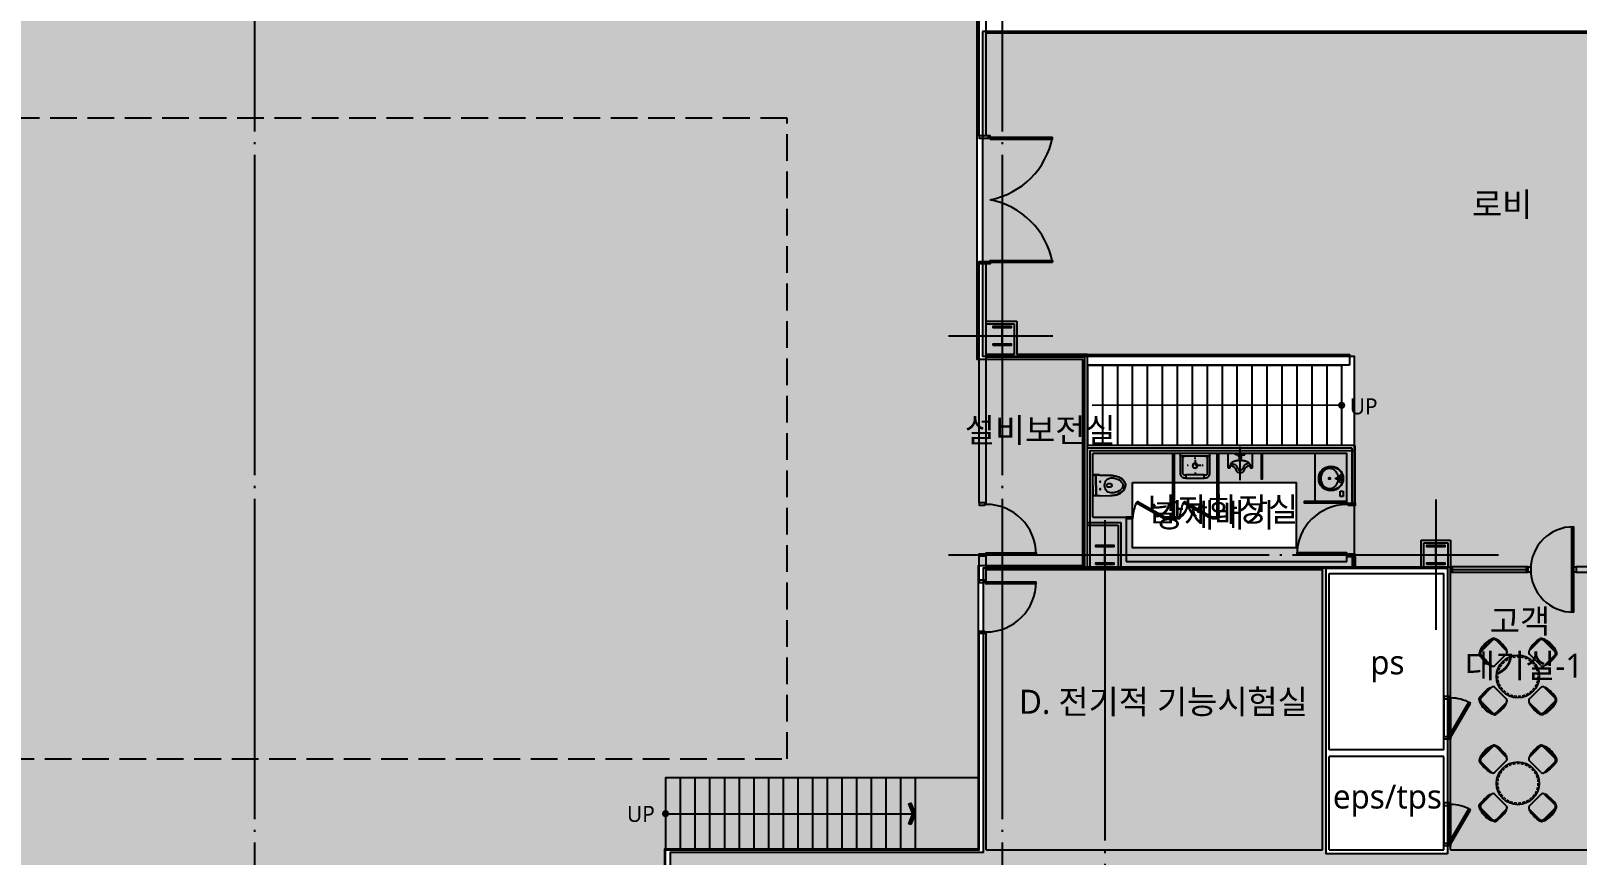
# Model space of a CAD drawing. Header units: millimetres. Extents: x -158894 to 483100, y 4200 to 114600.
# Drawn here: x 73315 to 102269, y 56226 to 71663 of the extents above; entities that cross this region are included whole.
import ezdxf
from ezdxf.enums import TextEntityAlignment as Align

# ---------------------------------------------------------------- set-up
doc = ezdxf.new("R2010")
doc.units = ezdxf.units.MM
doc.header["$LTSCALE"] = 200
for name, pattern in [('CEN-GAUN', [32.2, 30, -1, 0.2, -1]), ('DASH', [0.35, 0.25, -0.1]), ('HIDDEN', [0.375, 0.25, -0.125]), ('xr-plan$0$XR-plan$0$XR-plan$0$DIVIDE', [1.25, 0.5, -0.25, 0, -0.25, 0, -0.25])]:
    doc.linetypes.add(name, pattern=pattern)
doc.layers.get('DEFPOINTS').update_dxf_attribs({"color": 137})
doc.layers.add('1.설비검토', color=3, linetype='Continuous', plot=False)
for name, color, linetype in [('BA', 9, 'Continuous'), ('CEN', 15, 'CEN-GAUN'), ('DOOR-OPEN', 9, 'Continuous'), ('FUR', 8, 'HIDDEN'), ('I-FUR-B', 6, 'Continuous'), ('RM', 8, 'Continuous')]:
    doc.layers.add(name, color=color, linetype=linetype)
doc.styles.get("Standard").update_dxf_attribs({"font": 'malgun.ttf'})
doc.styles.add('스타일1', font='malgun.ttf')
doc.dimstyles.get("Standard").update_dxf_attribs({"dimtxt": 0.18, "dimasz": 0.18, "dimexe": 0.18, "dimexo": 0.0625, "dimgap": 0.09, "dimtad": 1, "dimzin": 0, "dimdsep": 46, "dimtxsty": 'Standard', "dimcen": 0.09, "dimadec": 0, "dimazin": 0, "dimtfac": 1, "dimtdec": 4, "dimtofl": 0, "dimtmove": 0, "dimatfit": 3, "dimfxl": 1, "dimtolj": 1, "dimtzin": 0, "dimarcsym": 0})

# ---------------------------------------------------------------- blocks, each defined once
blk = doc.blocks.new('TABLE SET1')
at = {"color": 0, "lineweight": 0}
blk.add_circle((0, 0), 370, dxfattribs=at)
at = {"layer": 'I-FUR-B', "color": 0, "linetype": 'ByBlock'}
for p, q in [((-478, 681), (-690, 469)), ((-616, 592), (-591, 568)), ((-602, 606), (-577, 582)), ((-408, 681), (-217, 490)), ((408, 681), (217, 490)), ((478, 681), (690, 469)), ((602, 606), (577, 582)), ((616, 592), (591, 568)), ((-690, 398), (-499, 207)), ((-429, 207), (-217, 419)), ((429, 207), (217, 419)), ((690, 398), (499, 207)), ((-690, -398), (-499, -207)), ((-429, -207), (-217, -419)), ((429, -207), (217, -419)), ((690, -398), (499, -207)), ((-478, -681), (-690, -469)), ((-616, -592), (-591, -568)), ((-408, -681), (-217, -490)), ((408, -681), (217, -490)), ((478, -681), (690, -469)), ((616, -592), (591, -568)), ((-602, -606), (-577, -582)), ((602, -606), (577, -582))]:
    blk.add_line(p, q, dxfattribs=at)
blk.add_circle((0, 0), 400, dxfattribs=at)
for centre, radius, start, end in [((-443, 645), 50, 44.9985, 134.9985), ((-442, 708), 7.5, 277.6425, 97.6425), ((443, 645), 50, 45.0015, 135.0015), ((442, 708), 7.5, 82.3575, 262.3575), ((-718, 432), 7.5, 172.3545, 352.3545), ((-655, 433), 50, 134.9985, 224.9985), ((-252, 454), 50, 314.9985, 44.9985), ((252, 454), 50, 135.0015, 225.0015), ((655, 433), 50, 315.0015, 45.0015), ((718, 432), 7.5, 187.6455, 7.6455), ((-464, 242), 50, 224.9985, 314.9985), ((464, 242), 50, 225.0015, 315.0015), ((-464, -242), 50, 45.0015, 135.0015), ((464, -242), 50, 44.9985, 134.9985), ((-718, -432), 7.5, 7.6455, 187.6455), ((-655, -433), 50, 135.0015, 225.0015), ((-252, -454), 50, 315.0015, 45.0015), ((252, -454), 50, 134.9985, 224.9985), ((655, -433), 50, 314.9985, 44.9985), ((718, -432), 7.5, 352.3545, 172.3545), ((-443, -645), 50, 225.0015, 315.0015), ((-442, -708), 7.5, 262.3575, 82.3575), ((443, -645), 50, 224.9985, 314.9985), ((442, -708), 7.5, 97.6425, 277.6425)]:
    blk.add_arc(centre, radius, start, end, dxfattribs=at)
for centre, major_axis, ratio, start_param, end_param in [((-549, 539), (-163, -163), 0.434783, 3.659342, 5.765436), ((326, 601), (110, 112), 0.182269, 0, 3.141593), ((326, 601), (110, 112), 0.182269, 5.851094, 5.976716), ((-611, 317), (-112, 110), 0.182269, 0, 3.141593), ((-611, 317), (-112, 110), 0.182269, 5.851094, 5.976716), ((611, -317), (112, -110), 0.182269, 0, 3.141593), ((-326, -601), (-110, -112), 0.182269, 0, 3.141593), ((549, -539), (163, 163), 0.434783, 3.659342, 5.765436), ((611, -317), (112, -110), 0.182269, 5.851094, 5.976716), ((-326, -601), (-110, -112), 0.182269, 5.851094, 5.976716)]:
    blk.add_ellipse(centre, major_axis=major_axis, ratio=ratio, start_param=start_param, end_param=end_param, dxfattribs=at)
at = {"layer": 'I-FUR-B', "color": 0, "linetype": 'ByBlock', "extrusion": (0, 0, -1)}
for centre, major_axis, ratio, start_param, end_param in [((-326, 601), (-110, 112), 0.182269, 5.851094, 5.976716), ((-326, 601), (-110, 112), 0.182269, 0, 3.141593), ((549, 539), (163, -163), 0.434783, 3.659342, 5.765436), ((611, 317), (112, 110), 0.182269, 0, 3.141593), ((611, 317), (112, 110), 0.182269, 5.851094, 5.976716), ((-611, -317), (-112, -110), 0.182269, 0, 3.141593), ((-549, -539), (-163, 163), 0.434783, 3.659342, 5.765436), ((-611, -317), (-112, -110), 0.182269, 5.851094, 5.976716), ((326, -601), (110, -112), 0.182269, 0, 3.141593), ((326, -601), (110, -112), 0.182269, 5.851094, 5.976716)]:
    blk.add_ellipse(centre, major_axis=major_axis, ratio=ratio, start_param=start_param, end_param=end_param, dxfattribs=at)
at = {"layer": 'I-FUR-B', "color": 0, "linetype": 'ByBlock'}
for points, knots in [([(-441, 701), (-445, 700), (-449, 699), (-459, 697), (-464, 696), (-477, 691), (-486, 688), (-503, 679), (-512, 674), (-531, 663), (-540, 657), (-559, 644), (-568, 636), (-586, 621), (-595, 613), (-613, 596), (-621, 587), (-637, 569), (-645, 560), (-659, 541), (-666, 532), (-678, 513), (-683, 504), (-693, 486), (-697, 477), (-703, 460), (-706, 452), (-709, 440), (-710, 435), (-710, 431)], [3.659342, 3.659342, 3.659342, 3.659342, 3.76167, 3.76167, 3.863999, 3.863999, 4.027435, 4.027435, 4.190872, 4.190872, 4.354309, 4.354309, 4.517745, 4.517745, 4.681182, 4.681182, 4.844618, 4.844618, 5.008055, 5.008055, 5.171492, 5.171492, 5.334928, 5.334928, 5.498365, 5.498365, 5.661802, 5.661802, 5.765436, 5.765436, 5.765436, 5.765436]), ([(-422, 691), (-423, 693), (-424, 694), (-425, 698), (-426, 700), (-427, 703), (-427, 704), (-428, 705)], [5.7265501, 5.7265501, 5.7265501, 5.7265501, 5.8081109, 5.8081109, 5.9106349, 5.9106349, 5.9748515, 5.9748515, 5.9748515, 5.9748515]), ([(-428, 705), (-426, 704), (-425, 704), (-422, 703), (-421, 702), (-417, 700), (-415, 699), (-409, 696), (-404, 692), (-393, 685), (-387, 681), (-375, 671), (-369, 666), (-356, 655), (-349, 649), (-332, 633), (-322, 623), (-302, 603), (-292, 593), (-274, 572), (-266, 562), (-252, 545), (-247, 537), (-238, 525), (-235, 520), (-231, 513), (-229, 510), (-227, 505), (-226, 503), (-225, 500), (-225, 499), (-225, 498)], [0.308334, 0.308334, 0.308334, 0.308334, 0.393328, 0.393328, 0.478323, 0.478323, 0.563318, 0.563318, 0.749316, 0.749316, 0.935315, 0.935315, 1.121313, 1.121313, 1.307312, 1.307312, 1.582737, 1.582737, 1.858163, 1.858163, 2.133588, 2.133588, 2.361079, 2.361079, 2.537351, 2.537351, 2.666518, 2.666518, 2.769042, 2.769042, 2.833259, 2.833259, 2.833259, 2.833259]), ([(428, 705), (426, 704), (425, 704), (422, 703), (421, 702), (417, 700), (415, 699), (409, 696), (404, 692), (393, 685), (387, 681), (375, 671), (369, 666), (356, 655), (349, 649), (332, 633), (322, 623), (302, 603), (292, 593), (274, 572), (266, 562), (252, 545), (247, 537), (238, 525), (235, 520), (231, 513), (229, 510), (227, 505), (226, 503), (225, 500), (225, 499), (225, 498)], [0.308334, 0.308334, 0.308334, 0.308334, 0.393328, 0.393328, 0.478323, 0.478323, 0.563318, 0.563318, 0.749316, 0.749316, 0.935315, 0.935315, 1.121313, 1.121313, 1.307312, 1.307312, 1.582737, 1.582737, 1.858163, 1.858163, 2.133588, 2.133588, 2.361079, 2.361079, 2.537351, 2.537351, 2.666518, 2.666518, 2.769042, 2.769042, 2.833259, 2.833259, 2.833259, 2.833259]), ([(422, 691), (423, 693), (424, 694), (425, 698), (426, 700), (427, 703), (427, 704), (428, 705)], [5.7265501, 5.7265501, 5.7265501, 5.7265501, 5.8081109, 5.8081109, 5.9106349, 5.9106349, 5.9748515, 5.9748515, 5.9748515, 5.9748515]), ([(441, 701), (445, 700), (449, 699), (459, 697), (464, 696), (477, 691), (486, 688), (503, 679), (512, 674), (531, 663), (540, 657), (559, 644), (568, 636), (586, 621), (595, 613), (613, 596), (621, 587), (637, 569), (645, 560), (659, 541), (666, 532), (678, 513), (683, 504), (693, 486), (697, 477), (703, 460), (706, 452), (709, 440), (710, 435), (710, 431)], [3.659342, 3.659342, 3.659342, 3.659342, 3.76167, 3.76167, 3.863999, 3.863999, 4.027435, 4.027435, 4.190872, 4.190872, 4.354309, 4.354309, 4.517745, 4.517745, 4.681182, 4.681182, 4.844618, 4.844618, 5.008055, 5.008055, 5.171492, 5.171492, 5.334928, 5.334928, 5.498365, 5.498365, 5.661802, 5.661802, 5.765436, 5.765436, 5.765436, 5.765436]), ([(-714, 418), (-714, 417), (-713, 416), (-712, 413), (-712, 411), (-710, 408), (-709, 406), (-705, 399), (-702, 394), (-695, 384), (-691, 378), (-681, 366), (-676, 359), (-665, 346), (-659, 339), (-643, 322), (-633, 312), (-613, 292), (-602, 282), (-582, 264), (-572, 256), (-554, 242), (-547, 237), (-535, 229), (-530, 226), (-522, 221), (-519, 220), (-514, 218), (-512, 217), (-510, 216), (-509, 216), (-508, 215)], [0.308334, 0.308334, 0.308334, 0.308334, 0.393328, 0.393328, 0.478323, 0.478323, 0.563318, 0.563318, 0.749316, 0.749316, 0.935315, 0.935315, 1.121313, 1.121313, 1.307312, 1.307312, 1.582737, 1.582737, 1.858163, 1.858163, 2.133588, 2.133588, 2.361079, 2.361079, 2.537351, 2.537351, 2.666518, 2.666518, 2.769042, 2.769042, 2.833259, 2.833259, 2.833259, 2.833259]), ([(-700, 412), (-702, 413), (-704, 414), (-708, 416), (-710, 416), (-712, 417), (-713, 418), (-714, 418)], [5.7265501, 5.7265501, 5.7265501, 5.7265501, 5.8081109, 5.8081109, 5.9106349, 5.9106349, 5.9748515, 5.9748515, 5.9748515, 5.9748515]), ([(714, 418), (714, 417), (713, 416), (712, 413), (712, 411), (710, 408), (709, 406), (705, 399), (702, 394), (695, 384), (691, 378), (681, 366), (676, 359), (665, 346), (659, 339), (643, 322), (633, 312), (613, 292), (602, 282), (582, 264), (572, 256), (554, 242), (547, 237), (535, 229), (530, 226), (522, 221), (519, 220), (514, 218), (512, 217), (510, 216), (509, 216), (508, 215)], [0.308334, 0.308334, 0.308334, 0.308334, 0.393328, 0.393328, 0.478323, 0.478323, 0.563318, 0.563318, 0.749316, 0.749316, 0.935315, 0.935315, 1.121313, 1.121313, 1.307312, 1.307312, 1.582737, 1.582737, 1.858163, 1.858163, 2.133588, 2.133588, 2.361079, 2.361079, 2.537351, 2.537351, 2.666518, 2.666518, 2.769042, 2.769042, 2.833259, 2.833259, 2.833259, 2.833259]), ([(700, 412), (702, 413), (704, 414), (708, 416), (710, 416), (712, 417), (713, 418), (714, 418)], [5.7265501, 5.7265501, 5.7265501, 5.7265501, 5.8081109, 5.8081109, 5.9106349, 5.9106349, 5.9748515, 5.9748515, 5.9748515, 5.9748515]), ([(-714, -418), (-714, -417), (-713, -416), (-712, -413), (-712, -411), (-710, -408), (-709, -406), (-705, -399), (-702, -394), (-695, -384), (-691, -378), (-681, -366), (-676, -359), (-665, -346), (-659, -339), (-643, -322), (-633, -312), (-613, -292), (-602, -282), (-582, -264), (-572, -256), (-554, -242), (-547, -237), (-535, -229), (-530, -226), (-522, -221), (-519, -220), (-514, -218), (-512, -217), (-510, -216), (-509, -216), (-508, -215)], [0.308334, 0.308334, 0.308334, 0.308334, 0.393328, 0.393328, 0.478323, 0.478323, 0.563318, 0.563318, 0.749316, 0.749316, 0.935315, 0.935315, 1.121313, 1.121313, 1.307312, 1.307312, 1.582737, 1.582737, 1.858163, 1.858163, 2.133588, 2.133588, 2.361079, 2.361079, 2.537351, 2.537351, 2.666518, 2.666518, 2.769042, 2.769042, 2.833259, 2.833259, 2.833259, 2.833259]), ([(714, -418), (714, -417), (713, -416), (712, -413), (712, -411), (710, -408), (709, -406), (705, -399), (702, -394), (695, -384), (691, -378), (681, -366), (676, -359), (665, -346), (659, -339), (643, -322), (633, -312), (613, -292), (602, -282), (582, -264), (572, -256), (554, -242), (547, -237), (535, -229), (530, -226), (522, -221), (519, -220), (514, -218), (512, -217), (510, -216), (509, -216), (508, -215)], [0.308334, 0.308334, 0.308334, 0.308334, 0.393328, 0.393328, 0.478323, 0.478323, 0.563318, 0.563318, 0.749316, 0.749316, 0.935315, 0.935315, 1.121313, 1.121313, 1.307312, 1.307312, 1.582737, 1.582737, 1.858163, 1.858163, 2.133588, 2.133588, 2.361079, 2.361079, 2.537351, 2.537351, 2.666518, 2.666518, 2.769042, 2.769042, 2.833259, 2.833259, 2.833259, 2.833259]), ([(-700, -412), (-702, -413), (-704, -414), (-708, -416), (-710, -416), (-712, -417), (-713, -418), (-714, -418)], [5.7265501, 5.7265501, 5.7265501, 5.7265501, 5.8081109, 5.8081109, 5.9106349, 5.9106349, 5.9748515, 5.9748515, 5.9748515, 5.9748515]), ([(-441, -701), (-445, -700), (-449, -699), (-459, -697), (-464, -696), (-477, -691), (-486, -688), (-503, -679), (-512, -674), (-531, -663), (-540, -657), (-559, -644), (-568, -636), (-586, -621), (-595, -613), (-613, -596), (-621, -587), (-637, -569), (-645, -560), (-659, -541), (-666, -532), (-678, -513), (-683, -504), (-693, -486), (-697, -477), (-703, -460), (-706, -452), (-709, -440), (-710, -435), (-710, -431)], [3.659342, 3.659342, 3.659342, 3.659342, 3.76167, 3.76167, 3.863999, 3.863999, 4.027435, 4.027435, 4.190872, 4.190872, 4.354309, 4.354309, 4.517745, 4.517745, 4.681182, 4.681182, 4.844618, 4.844618, 5.008055, 5.008055, 5.171492, 5.171492, 5.334928, 5.334928, 5.498365, 5.498365, 5.661802, 5.661802, 5.765436, 5.765436, 5.765436, 5.765436]), ([(-428, -705), (-426, -704), (-425, -704), (-422, -703), (-421, -702), (-417, -700), (-415, -699), (-409, -696), (-404, -692), (-393, -685), (-387, -681), (-375, -671), (-369, -666), (-356, -655), (-349, -649), (-332, -633), (-322, -623), (-302, -603), (-292, -593), (-274, -572), (-266, -562), (-252, -545), (-247, -537), (-238, -525), (-235, -520), (-231, -513), (-229, -510), (-227, -505), (-226, -503), (-225, -500), (-225, -499), (-225, -498)], [0.308334, 0.308334, 0.308334, 0.308334, 0.393328, 0.393328, 0.478323, 0.478323, 0.563318, 0.563318, 0.749316, 0.749316, 0.935315, 0.935315, 1.121313, 1.121313, 1.307312, 1.307312, 1.582737, 1.582737, 1.858163, 1.858163, 2.133588, 2.133588, 2.361079, 2.361079, 2.537351, 2.537351, 2.666518, 2.666518, 2.769042, 2.769042, 2.833259, 2.833259, 2.833259, 2.833259]), ([(428, -705), (426, -704), (425, -704), (422, -703), (421, -702), (417, -700), (415, -699), (409, -696), (404, -692), (393, -685), (387, -681), (375, -671), (369, -666), (356, -655), (349, -649), (332, -633), (322, -623), (302, -603), (292, -593), (274, -572), (266, -562), (252, -545), (247, -537), (238, -525), (235, -520), (231, -513), (229, -510), (227, -505), (226, -503), (225, -500), (225, -499), (225, -498)], [0.308334, 0.308334, 0.308334, 0.308334, 0.393328, 0.393328, 0.478323, 0.478323, 0.563318, 0.563318, 0.749316, 0.749316, 0.935315, 0.935315, 1.121313, 1.121313, 1.307312, 1.307312, 1.582737, 1.582737, 1.858163, 1.858163, 2.133588, 2.133588, 2.361079, 2.361079, 2.537351, 2.537351, 2.666518, 2.666518, 2.769042, 2.769042, 2.833259, 2.833259, 2.833259, 2.833259]), ([(441, -701), (445, -700), (449, -699), (459, -697), (464, -696), (477, -691), (486, -688), (503, -679), (512, -674), (531, -663), (540, -657), (559, -644), (568, -636), (586, -621), (595, -613), (613, -596), (621, -587), (637, -569), (645, -560), (659, -541), (666, -532), (678, -513), (683, -504), (693, -486), (697, -477), (703, -460), (706, -452), (709, -440), (710, -435), (710, -431)], [3.659342, 3.659342, 3.659342, 3.659342, 3.76167, 3.76167, 3.863999, 3.863999, 4.027435, 4.027435, 4.190872, 4.190872, 4.354309, 4.354309, 4.517745, 4.517745, 4.681182, 4.681182, 4.844618, 4.844618, 5.008055, 5.008055, 5.171492, 5.171492, 5.334928, 5.334928, 5.498365, 5.498365, 5.661802, 5.661802, 5.765436, 5.765436, 5.765436, 5.765436]), ([(700, -412), (702, -413), (704, -414), (708, -416), (710, -416), (712, -417), (713, -418), (714, -418)], [5.7265501, 5.7265501, 5.7265501, 5.7265501, 5.8081109, 5.8081109, 5.9106349, 5.9106349, 5.9748515, 5.9748515, 5.9748515, 5.9748515]), ([(-422, -691), (-423, -693), (-424, -694), (-425, -698), (-426, -700), (-427, -703), (-427, -704), (-428, -705)], [5.7265501, 5.7265501, 5.7265501, 5.7265501, 5.8081109, 5.8081109, 5.9106349, 5.9106349, 5.9748515, 5.9748515, 5.9748515, 5.9748515]), ([(422, -691), (423, -693), (424, -694), (425, -698), (426, -700), (427, -703), (427, -704), (428, -705)], [5.7265501, 5.7265501, 5.7265501, 5.7265501, 5.8081109, 5.8081109, 5.9106349, 5.9106349, 5.9748515, 5.9748515, 5.9748515, 5.9748515])]:
    blk.add_open_spline(points, degree=3, knots=knots, dxfattribs=at)
for points in [[(-225, 498), (-225, 498), (-225, 498), (-225, 498)], [(225, 498), (225, 498), (225, 498), (225, 498)], [(-508, 215), (-508, 215), (-508, 215), (-508, 216)], [(508, 215), (508, 215), (508, 215), (508, 216)], [(-508, -215), (-508, -215), (-508, -215), (-508, -216)], [(508, -215), (508, -215), (508, -215), (508, -216)], [(-225, -498), (-225, -498), (-225, -498), (-225, -498)], [(225, -498), (225, -498), (225, -498), (225, -498)]]:
    blk.add_open_spline(points, degree=3, dxfattribs=at)
blk = doc.blocks.new('san')
at = {"layer": 'BA'}
blk.add_line((0, -500), (0, 120), dxfattribs=at)
at = {"layer": 'BA', "linetype": 'Continuous'}
for p, q in [((-90, -25), (-90, 0)), ((-40, -25), (-90, -25)), ((-25, -40), (-40, -25)), ((-25, -65), (-25, -40)), ((25, -105), (-25, -105)), ((-25, -105), (-25, -110)), ((-25, -110), (25, -110)), ((-15, 0), (-15, -50)), ((-10, -95), (-10, -105)), ((10, -95), (10, -105)), ((15, 0), (15, -50)), ((25, -40), (40, -25)), ((25, -65), (25, -40)), ((25, -110), (25, -105)), ((40, -25), (90, -25)), ((90, -25), (90, 0))]:
    blk.add_line(p, q, dxfattribs=at)
for points in [[(230, 0), (230, -265, -0.198912), (225, -270), (195, -270, -0.198912), (190, -265, -0.157252), (185, -230, 0.337547), (80, -310, -0.389909), (0, -360, -0.389909), (-80, -310, 0.337547), (-185, -230, -0.157252), (-190, -265, -0.198912), (-195, -270), (-225, -270, -0.198912), (-230, -265), (-230, 0)], [(185, -230, 0.019564), (170, -190, 0.037775), (155, -170, 0.078156), (100, -140, 0.008472), (75, -135, 0.029725), (0, -130, 0.029725), (-75, -135, 0.008472), (-100, -140, 0.078156), (-155, -170, 0.037775), (-170, -190, 0.019564), (-185, -230, -0.157252)], [(-170, -190, -0.028843), (-149, -192, -0.042834), (-135, -195, -0.02628), (-102, -208, -0.069019), (-90, -215, -0.04558), (-76, -229, -0.043799), (-65, -245, -0.025173), (-56, -263, 0.020072), (-45, -285, 0.022189), (-35, -302, 0.027483), (-25, -315, 0.170498), (-18, -319, 0.080612), (0, -320)], [(170, -190, 0.028843), (149, -192, 0.042834), (135, -195, 0.02628), (102, -208, 0.069019), (90, -215, 0.04558), (76, -229, 0.043799), (65, -245, 0.025173), (56, -263, -0.020072), (45, -285, -0.022189), (35, -302, -0.027483), (25, -315, -0.170498), (18, -319, -0.080612), (0, -320)]]:
    blk.add_lwpolyline(points, format="xyb", dxfattribs=at)
blk.add_circle((0, -70), 25, dxfattribs=at)
blk = doc.blocks.new('*D85')
at = {"layer": 'BA', "color": 0, "lineweight": -2, "ltscale": 10, "transparency": 16777216}
for p, q in [((57644, 11856), (57644, 11791)), ((57644, 11792), (57784, 11792)), ((57784, 11856), (57784, 11791))]:
    blk.add_line(p, q, dxfattribs=at)
at = {"layer": 'BA', "color": 0, "transparency": 16777216}
for points in [[(57644, 11792), (57644, 11792), (57644, 11792)], [(57784, 11792), (57784, 11792), (57784, 11792)]]:
    blk.add_solid(points, dxfattribs=at)
at = {"layer": 'DEFPOINTS', "color": 0, "transparency": 16777216}
for p in [(57644, 11856), (57784, 11856), (57784, 11792)]:
    blk.add_point(p, dxfattribs=at)
at = {"layer": 'BA', "color": 2, "transparency": 16777216, "insert": (57714, 11792), "char_height": 0.18, "attachment_point": 5}
blk.add_mtext('\\A1;140', dxfattribs=at)
blk = doc.blocks.new('xr-plan$0$XR-plan$0$XR-plan$0$XR-1f$0$XR-1F$0$xr-1f$0$LAV-4P')
at = {"layer": 'BA', "linetype": 'xr-plan$0$XR-plan$0$XR-plan$0$DIVIDE'}
for p, q in [((-150, -230), (-130, -230)), ((-110, -230), (110, -230)), ((0, -100), (0, -80)), ((0, -120), (0, -340)), ((130, -230), (150, -230)), ((0, -360), (0, -380))]:
    blk.add_line(p, q, dxfattribs=at)
at = {"layer": 'BA'}
blk.add_lwpolyline([(-280, 0), (280, 0), (280, -370, -0.414214), (190, -460), (170, -460), (170, -465), (-170, -465), (-170, -460), (-190, -460, -0.414214), (-280, -370)], format="xyb", close=True, dxfattribs=at)
for points in [[(-280, -40, 0.414214), (-270, -50), (270, -50, 0.414214), (280, -40)], [(-190, -50, 0.414214), (-230, -90), (-230, -370, 0.414214), (-190, -410), (-170, -410)], [(170, -410), (190, -410, 0.414214), (230, -370), (230, -90, 0.414214), (190, -50)]]:
    blk.add_lwpolyline(points, format="xyb", dxfattribs=at)
blk.add_lwpolyline([(-170, -460), (-170, -405), (170, -405), (170, -460)], dxfattribs=at)
blk.add_circle((0, -230), 45, dxfattribs=at)
blk = doc.blocks.new('양변기')
at = {"layer": 'BA', "ltscale": 10}
for p, q in [((57713.946, 11985.982), (57517.979, 11985.982)), ((57517.979, 11862.72), (57517.979, 11985.982)), ((57521.479, 11862.72), (57521.479, 11985.982)), ((57713.946, 11931.183), (57536.479, 11931.183)), ((57713.946, 11924.609), (57536.479, 11924.609)), ((57713.946, 11985.982), (57909.913, 11985.982)), ((57713.946, 11931.183), (57891.413, 11931.183)), ((57713.946, 11924.609), (57891.413, 11924.609)), ((57906.413, 11862.72), (57906.413, 11985.982)), ((57909.913, 11862.72), (57909.913, 11985.982))]:
    blk.add_line(p, q, dxfattribs=at)
at = {"layer": 'BA'}
for points in [[(57517.979, 11863.292, 0.01253755), (57517.981, 11862.64), (57523.626, 11651.38, 0.055395383), (57538.844, 11541.312, 0.15427586), (57620.686, 11409.078, 0.179503679), (57713.946, 11374.482, 0.179503679)], [(57521.479, 11863.21, 0.01253755), (57521.479, 11862.734), (57527.125, 11651.473, 0.055395383), (57542.237, 11542.172, 0.15427586), (57622.968, 11411.732, 0.179503679), (57713.946, 11377.982, 0.179503679)], [(57909.913, 11863.292, -0.01253755), (57909.912, 11862.64), (57904.267, 11651.38, -0.055395383), (57889.048, 11541.312, -0.15427586), (57807.207, 11409.078, -0.179503679), (57713.946, 11374.482, -0.179503679)], [(57906.414, 11863.21, -0.01253755), (57906.414, 11862.734), (57900.768, 11651.473, -0.055395383), (57885.656, 11542.172, -0.15427586), (57804.925, 11411.732, -0.179503679), (57713.946, 11377.982, -0.179503679)]]:
    blk.add_lwpolyline(points, format="xyb", dxfattribs=at)
at = {"layer": 'BA', "ltscale": 3}
for centre in [(57643.946, 11847.982), (57783.946, 11847.982)]:
    blk.add_circle(centre, 8.056, dxfattribs=at)
at = {"layer": 'BA', "ltscale": 10}
for centre, start, end in [((57536.479, 11946.183), 180, 270), ((57536.479, 11939.609), 180, 270), ((57891.413, 11946.183), 270, 0), ((57891.413, 11939.609), 270, 0)]:
    blk.add_arc(centre, 15, start, end, dxfattribs=at)
at = {"layer": 'BA'}
for centre, radius, start, end in [((57698.639, 11632.998), 126.504, 136.4239332, 185.8101908), ((58026.446, 11666.354), 456.004, 185.8101908, 194.213446), ((57713.946, 11618.433), 147.633, 90, 136.4239332), ((58051.873, 11687.363), 372.927, 177.6738601, 185.0711077), ((57694.241, 11701.891), 15, 113.2583272, 177.6738601), ((57705.308, 11656.609), 25, 185.0711077, 243.0229571), ((57713.946, 11656.044), 64.902, 66.753547, 113.2583272), ((57713.946, 11673.579), 44.042, 243.0229571, 297.4310975), ((57713.946, 11618.433), 147.633, 43.5760668, 90), ((57722.719, 11656.678), 25, 297.4310975, 355.3203361), ((57733.642, 11701.895), 15, 2.2987918, 66.753547), ((57355.689, 11686.722), 393.258, 355.3203361, 2.2987918), ((57729.254, 11632.998), 126.504, 354.1898092, 43.5760668), ((57401.446, 11666.354), 456.004, 345.786554, 354.1898092), ((57788.946, 11606.198), 211.004, 194.213446, 229.2942932), ((57713.946, 11519.02), 96.004, 229.2942932, 270), ((57713.946, 11519.02), 96.004, 270, 310.7057068), ((57638.946, 11606.198), 211.004, 310.7057068, 345.786554)]:
    blk.add_arc(centre, radius, start, end, dxfattribs=at)
at = {"layer": 'BA', "ltscale": 10}
dim = blk.add_linear_dim(base=(57783.946, 11791.637), p1=(57643.946, 11856.038), p2=(57783.946, 11856.038), text='140', dimstyle='Standard', override={"dimlfac": 1, "dimpost": '<>', "dimclrt": 2, "dimadec": 2}, dxfattribs=at)
dim.commit()
dim.dimension.update_dxf_attribs({"geometry": '*D85', "text_midpoint": (57713.946, 11791.82)})

msp = doc.modelspace()

# ---------------------------------------------------------------- hatches: boundary and pattern name
at = {"layer": '1.설비검토', "transparency": 33554687}
h = msp.add_hatch(color=41, dxfattribs=at)
h.dxf.hatch_style = 1
h.paths.add_polyline_path([(41131.7, 86276.9), (41131.7, 42524.5), (85183.5, 42524.5), (85183.5, 56340.8), (91061.3, 56340.8), (91061.3, 61646.9), (93016.4, 61646.9), (93016.4, 65509.2), (91034.4, 65509.2), (91034.4, 72395.3), (76141.2, 72395.3), (76141.2, 86276.9)])
h.paths.add_polyline_path([(57177.3, 78097.4), (57177.3, 72525.4), (53143.2, 72525.4), (53143.2, 78097.4)], flags=16)
h.paths.add_polyline_path([(58570, 46191.7), (58570, 56334), (62714.7, 56334), (62714.7, 46191.7)], flags=16)
h = msp.add_hatch(color=131, dxfattribs=at)
h.dxf.hatch_style = 1
h.paths.add_polyline_path([(91133.6, 65568.6), (98091.9, 65568.6), (98091.9, 61601.6), (99844.1, 61601.6), (99844.1, 56251.8), (97568, 56251.8), (97568, 61601.6), (91147.2, 61601.6), (91147.2, 56272.3), (85285.1, 56272.3), (85285.1, 42525.1), (112881.5, 42525.1), (112881.5, 71650.1), (91133.6, 71649.2)])
h.paths.add_polyline_path([(107171.9, 54383.9), (107171.9, 53163.1), (99724.4, 53163.1), (99724.4, 54383.9)], flags=16)
h = msp.add_hatch(color=254, dxfattribs=at)
h.dxf.hatch_style = 1
h.paths.add_polyline_path([(98091.9, 63805.5), (93151.8, 63805.5), (93151.8, 61601.6), (98091.9, 61601.6)])
h.paths.add_polyline_path([(97008.6, 63204.2), (97008.6, 61983.4), (93940.9, 61983.4), (93940.9, 63204.2)], flags=16)
h.paths.add_polyline_path([(94155, 63016), (96736.7, 63016), (96736.7, 62201.3), (94155, 62201.3)], flags=8)

# ---------------------------------------------------------------- linework, layer by layer
at = {"layer": '1.설비검토', "color": 4}
for points in [[(76127, 86276.9), (41131.7, 86276.9), (41131.7, 42524.5), (62639.2, 42524.5), (62639.2, 46191.7), (58570, 46191.7), (58570, 56334), (62714.7, 56334), (62714.7, 46191.7), (62639.2, 46191.7), (62639.2, 42524.5), (85183.5, 42524.5), (85183.5, 56340.8), (91061.3, 56340.8), (91061.3, 61646.9), (93016.4, 61646.9), (93016.4, 65509.2), (91034.4, 65509.2), (91034.4, 72395.3), (76141.2, 72395.3), (76141.2, 86276.9)], [(98091.9, 61601.6), (93151.8, 61601.6), (93151.8, 63805.5), (98091.9, 63805.5)]]:
    msp.add_lwpolyline(points, close=True, dxfattribs=at)
at = {"layer": '1.설비검토'}
for points in [[(91133.6, 71649.2), (91133.6, 65568.6), (98091.9, 65568.6), (98091.9, 61670), (98091.9, 61601.6), (91147.2, 61601.6), (91147.2, 56272.3), (85285.1, 56272.3), (85285.1, 42525.1), (112881.5, 42525.1), (112881.5, 71650.1)], [(99844.1, 56251.8), (97568, 56251.8), (97568, 61601.6), (99844.1, 61601.6)]]:
    msp.add_lwpolyline(points, close=True, dxfattribs=at)
at = {"layer": '1.설비검토', "color": 0}
msp.add_lwpolyline([(93940.9, 63204.2), (97008.6, 63204.2), (97008.6, 61983.4), (93940.9, 61983.4)], close=True, dxfattribs=at)
at = {"layer": 'BA'}
for p, q in [((91275, 69670), (92445, 69670)), ((91275, 67330), (92445, 67330)), ((91200, 66225), (91775, 66225)), ((91200, 66175), (91725, 66175)), ((91725, 66175), (91725, 65600)), ((91775, 66225), (91775, 65600)), ((91725, 65600), (91198.5, 65600)), ((93050, 65550), (91200, 65550)), ((93100, 65600), (91775, 65600)), ((93050, 61625), (93050, 65550)), ((93100, 61625), (93100, 65600)), ((93100, 65400), (93100, 63900)), ((93100, 65400), (97860, 65400)), ((93380, 65400), (93380, 63900)), ((93660, 65400), (93660, 63900)), ((93940, 65400), (93940, 63900)), ((94220, 65400), (94220, 63900)), ((94500, 65400), (94500, 63900)), ((94780, 65400), (94780, 63900)), ((95060, 65400), (95060, 63900)), ((95340, 65400), (95340, 63900)), ((95620, 65400), (95620, 63900)), ((95900, 65400), (95900, 63900)), ((96180, 65400), (96180, 63900)), ((96460, 65400), (96460, 63900)), ((96740, 65400), (96740, 63900)), ((97020, 65400), (97020, 63900)), ((97300, 65400), (97300, 63900)), ((97580, 65400), (97580, 63900)), ((97860, 65400), (97860, 63900)), ((97893.3, 64650), (93185, 64647.9)), ((97960, 63900), (93100, 63900)), ((98110, 63900), (93100, 63900)), ((98060, 63850), (93100, 63850)), ((97960, 63750), (93200, 63750)), ((93200, 62555), (93200, 63750)), ((97960, 63750), (93200, 63750)), ((97960, 62820), (97960, 63750)), ((97960, 62820), (97960, 63750)), ((98060, 62820), (98060, 63850)), ((98110, 62805), (98110, 63900)), ((93200, 62555), (93825, 62555)), ((93825, 62555), (93825, 61725)), ((93100, 62455), (93725, 62455)), ((93100, 62405), (93675, 62405)), ((93675, 62405), (93675, 61625)), ((93725, 62455), (93725, 61625)), ((99350, 62125), (99900, 62125)), ((99350, 61625), (99350, 62125)), ((99400, 62075), (99850, 62075)), ((99400, 61625), (99400, 62075)), ((99850, 62075), (99850, 61625)), ((99900, 62125), (99900, 61625)), ((91200, 61855), (92140, 61855)), ((93825, 61725), (97960, 61725)), ((97960, 61850), (97020, 61850)), ((97960, 61850), (97020, 61850)), ((97960, 61725), (97960, 61825)), ((97960, 61725), (97960, 61825)), ((98060, 61820), (98060, 61625)), ((98110, 61820), (98110, 61625)), ((91200, 61625), (97500, 61625)), ((91200, 61575), (97500, 61575)), ((97500, 61625), (99900, 61625)), ((97500, 56325), (97500, 61625)), ((97625, 61500), (99775, 61500)), ((97625, 58200), (97625, 61500)), ((99775, 58200), (99775, 61500)), ((99900, 56325), (99900, 61625)), ((99930, 61625), (99930, 61525)), ((99930, 61575), (101320, 61575)), ((101320, 61525), (101320, 61625)), ((91200, 61345), (92140, 61345)), ((99900, 58429.2), (100270, 59070.1)), ((99775, 58200), (97625, 58200)), ((99775, 58075), (97625, 58075)), ((97625, 56325), (97625, 58075)), ((99775, 56325), (99775, 58075)), ((85475, 57676.2), (85475, 56330.7)), ((85750, 57676.2), (85750, 56330.7)), ((86025, 57676.2), (86025, 56330.7)), ((86300, 57676.2), (86300, 56330.7)), ((86575, 57675.9), (86575, 56330.4)), ((86850, 57675.9), (86850, 56330.4)), ((87125, 57675.9), (87125, 56330.4)), ((87400, 57675.9), (87400, 56330.4)), ((87675, 57675.7), (87675, 56330.1)), ((87950, 57675.7), (87950, 56330.1)), ((88225, 57675.7), (88225, 56330.1)), ((88500, 57675.7), (88500, 56330.1)), ((88775, 57675.4), (88775, 56329.8)), ((89050, 57675.4), (89050, 56329.8)), ((89325, 57675.4), (89325, 56329.8)), ((89600, 57675.4), (89600, 56329.8)), ((89875, 57676.2), (89875, 56330.7)), ((99900, 56432), (100270, 57072.9)), ((85166.7, 57001.3), (89875, 56999.2)), ((85200, 56325), (91075, 56325)), ((85200, 55905), (85200, 56325)), ((91200, 56325), (97500, 56325)), ((97625, 56325), (99775, 56325)), ((99900, 56325), (108055, 56325))]:
    msp.add_line(p, q, dxfattribs=at)
at = {"layer": 'BA', "linetype": 'Continuous'}
for p, q in [((94700.2, 62525), (94700.2, 63750)), ((94730.2, 62525), (94730.2, 63750)), ((95530.2, 62525), (95530.2, 63750)), ((95560.2, 62525), (95560.2, 63750)), ((97750.7, 63263.9), (97751.2, 63291.9)), ((97827.1, 63255.4), (97750.7, 63263.9)), ((97751.2, 63291.9), (97827.8, 63297.8)), ((97831.5, 63247.2), (97831.5, 63250.3)), ((97832.4, 63302.7), (97832.5, 63305.8)), ((97859.5, 63246.7), (97860.5, 63305.3)), ((94031.1, 62850), (94016.1, 62824)), ((94550.7, 62555), (94031.1, 62850)), ((94911.1, 62850), (94896.1, 62824)), ((95430.7, 62555), (94911.1, 62850)), ((97830, 62940.5), (97830, 63040.5)), ((97830, 63040.5), (97890, 63040.5)), ((97890, 62940.5), (97830, 62940.5)), ((97890, 63040.5), (97890, 62940.5)), ((93950.7, 62555), (93825, 62555)), ((93950.7, 62525), (93950.7, 62555)), ((94016.1, 62824), (94535.7, 62529)), ((94290.9, 62705), (94333.4, 62773.6)), ((94303.9, 62697.5), (94346.4, 62766.1)), ((94329.1, 62776.1), (94341.6, 62797.8)), ((94350.7, 62763.6), (94329.1, 62776.1)), ((94363.2, 62785.3), (94341.6, 62797.8)), ((94363.2, 62785.3), (94350.7, 62763.6)), ((94535.7, 62529), (94550.7, 62555)), ((94830.7, 62555), (94550.7, 62555)), ((94830.7, 62555), (94550.7, 62555)), ((94550.7, 62525), (94550.7, 62555)), ((94830.7, 62525), (94830.7, 62555)), ((94896.1, 62824), (95415.7, 62529)), ((95170.9, 62705), (95213.4, 62773.6)), ((95183.9, 62697.5), (95226.4, 62766.1)), ((95209.1, 62776.1), (95221.6, 62797.8)), ((95230.7, 62763.6), (95209.1, 62776.1)), ((95243.2, 62785.3), (95221.6, 62797.8)), ((95243.2, 62785.3), (95230.7, 62763.6)), ((95415.7, 62529), (95430.7, 62555)), ((95560.2, 62555), (95430.7, 62555)), ((95560.2, 62555), (95430.7, 62555)), ((95430.7, 62525), (95430.7, 62555)), ((93950.7, 62525), (93825, 62525)), ((94830.7, 62525), (94550.7, 62525)), ((95560.2, 62525), (95430.7, 62525))]:
    msp.add_line(p, q, dxfattribs=at)
at = {"layer": 'BA'}
for points in [[(91075, 69700), (91075, 72475), (89955, 72475)], [(91200, 69700), (91200, 72600), (89970, 72600)], [(91200, 71625), (112800, 71625)], [(91075, 69700), (91075, 69655), (91075, 69655), (91075, 69655), (91245, 69655), (91245, 69670), (91275, 69670), (91275, 69700), (91075, 69700)], [(91275, 69670), (91275, 69635), (92445, 69635), (92445, 69670)], [(91075, 62825), (91075, 67345)], [(91075, 67300), (91075, 67345), (91075, 67345), (91075, 67345), (91245, 67345), (91245, 67330), (91275, 67330), (91275, 67300), (91075, 67300)], [(91200, 62795), (91200, 67300)], [(91275, 67330), (91275, 67365), (92445, 67365), (92445, 67330)], [(91075, 62825), (91075, 62780), (91075, 62780), (91075, 62780), (91170, 62780), (91170, 62795), (91200, 62795), (91200, 62825), (91075, 62825)], [(98110, 62820), (98110, 62775), (98110, 62775), (98110, 62775), (97990, 62775), (97990, 62790), (97960, 62790), (97960, 62820), (98110, 62820)], [(98110, 62820), (98110, 62775), (98110, 62775), (98110, 62775), (97990, 62775), (97990, 62790), (97960, 62790), (97960, 62820), (98110, 62820)], [(91075, 61825), (91075, 61870), (91075, 61870), (91075, 61870), (91170, 61870), (91170, 61855), (91200, 61855), (91200, 61825), (91075, 61825)], [(91075, 61325), (91075, 61825)], [(91200, 61855), (91200, 61890), (92140, 61890), (92140, 61855)], [(91200, 61295), (91200, 61855)], [(97960, 61850), (97960, 61885), (97020, 61885), (97020, 61850)], [(97960, 61850), (97960, 61885), (97020, 61885), (97020, 61850)], [(98110, 61820), (98110, 61865), (98110, 61865), (98110, 61865), (97990, 61865), (97990, 61850), (97960, 61850), (97960, 61820), (98110, 61820)], [(98110, 61820), (98110, 61865), (98110, 61865), (98110, 61865), (97990, 61865), (97990, 61850), (97960, 61850), (97960, 61820), (98110, 61820)], [(101350, 61525), (101350, 61625), (99900, 61625), (99900, 61525), (101350, 61525)], [(104000, 61525), (104000, 61625), (102250, 61625), (102250, 61525), (104000, 61525)], [(91075, 61375), (91075, 61330), (91075, 61330), (91075, 61330), (91170, 61330), (91170, 61345), (91200, 61345), (91200, 61375), (91075, 61375)], [(91200, 61345), (91200, 61310), (92140, 61310), (92140, 61345)], [(91075, 60375), (91075, 60420), (91075, 60420), (91075, 60420), (91170, 60420), (91170, 60405), (91200, 60405), (91200, 60375), (91075, 60375)], [(91075, 56325), (91075, 60375)], [(91200, 56325), (91200, 60405)], [(99775, 59199.2), (99775, 59154.2), (99775, 59154.2), (99775, 59154.2), (99870, 59154.2), (99870, 59169.2), (99900, 59169.2), (99900, 59199.2), (99775, 59199.2)], [(99900, 58429.2), (99869.7, 58446.7), (100239.7, 59087.6), (100270, 59070.1)], [(99775, 58399.2), (99775, 58444.2), (99775, 58444.2), (99775, 58444.2), (99870, 58444.2), (99870, 58429.2), (99900, 58429.2), (99900, 58399.2), (99775, 58399.2)], [(99775, 57202), (99775, 57157), (99775, 57157), (99775, 57157), (99870, 57157), (99870, 57172), (99900, 57172), (99900, 57202), (99775, 57202)], [(99900, 56432), (99869.7, 56449.5), (100239.7, 57090.4), (100270, 57072.9)], [(99775, 56402), (99775, 56447), (99775, 56447), (99775, 56447), (99870, 56447), (99870, 56432), (99900, 56432), (99900, 56402), (99775, 56402)]]:
    msp.add_lwpolyline(points, dxfattribs=at)
at = {"layer": 'BA', "linetype": 'DASH', "ltscale": 10}
msp.add_lwpolyline([(43474.5, 58028.8), (87474.5, 58028.8), (87474.5, 70028.8), (43474.5, 70028.8)], close=True, dxfattribs=at)
msp.add_lwpolyline([(43474.5, 58028.8), (87474.5, 58028.8), (87474.5, 70028.8), (43474.5, 70028.8)], close=True, dxfattribs=at)
at = {"layer": 'BA'}
for points in [[(91325, 65775), (91675, 65775), (91675, 65794), (91525.2, 65794, -0.4142136), (91506, 65813.3), (91506, 66086.8, -0.4142136), (91525.2, 66106), (91675, 66106), (91675, 66125), (91325, 66125), (91325, 66106), (91474.7, 66106, -0.4142136), (91494, 66086.8), (91494, 65813.3, -0.4142136), (91474.7, 65794), (91325, 65794)], [(93250, 61675), (93600, 61675), (93600, 61694), (93450.2, 61694, -0.4142136), (93431, 61713.3), (93431, 61986.8, -0.4142136), (93450.2, 62006), (93600, 62006), (93600, 62025), (93250, 62025), (93250, 62006), (93399.7, 62006, -0.4142136), (93419, 61986.8), (93419, 61713.3, -0.4142136), (93399.7, 61694), (93250, 61694)], [(99450, 61675), (99800, 61675), (99800, 61694), (99650.3, 61694, -0.4142136), (99631, 61713.3), (99631, 61986.8, -0.4142136), (99650.3, 62006), (99800, 62006), (99800, 62025), (99450, 62025), (99450, 62006), (99599.8, 62006, -0.4142136), (99619, 61986.8), (99619, 61713.3, -0.4142136), (99599.8, 61694), (99450, 61694)]]:
    msp.add_lwpolyline(points, format="xyb", close=True, dxfattribs=at)
for points in [[(98010, 65400), (93100, 65400), (93100, 65600), (98010, 65600)], [(102170, 62375), (102200, 62375), (102200, 60775), (102170, 60775)], [(101400, 61525), (101350, 61525), (101350, 61625), (101400, 61625)], [(102250, 61525), (102200, 61525), (102200, 61625), (102250, 61625)], [(85200, 56325), (91075, 56325), (91075, 57675), (85200, 57675)], [(89795, 56799.2), (89757.9, 56814.1), (89831.9, 56999.2), (89757.9, 57184.4), (89795, 57199.2), (89875, 56999.2)]]:
    msp.add_lwpolyline(points, close=True, dxfattribs=at)
at = {"layer": 'BA', "const_width": 66.7}
for points in [[(97860, 64683.3, -1), (97860, 64616.7, -1)], [(85200, 57034.7, 1), (85200, 56968, 1)]]:
    msp.add_lwpolyline(points, format="xyb", close=True, dxfattribs=at)
at = {"layer": 'BA', "linetype": 'Continuous'}
for points in [[(96372.1, 63750), (96372.1, 63267.4), (96360.1, 63267.4), (96360.1, 63750)], [(97360, 63750), (97360, 62850), (97960, 62850), (97960, 63750), (97360, 63750)], [(97960, 62850), (97157.1, 62850), (97157.1, 62823), (97960, 62823)]]:
    msp.add_lwpolyline(points, dxfattribs=at)
for centre, radius in [((97660, 63279.5), 230), ((97660, 63279.5), 220), ((97632.5, 63280), 15), ((97845.1, 63226.3), 25), ((97846.8, 63326.3), 25), ((97846, 63276.3), 8)]:
    msp.add_circle(centre, radius, dxfattribs=at)
for centre, radius, start, end in [((97657.7, 63287), 188.1, 137.66418, 158.98056), ((97643, 63300.4), 168.3, 114.21553, 137.66418), ((97633.8, 63320.8), 145.8, 89, 114.21553), ((97633.8, 63320.8), 145.8, 63.78447, 89), ((97623.9, 63300.7), 168.3, 40.33582, 63.78447), ((97608.8, 63287.9), 188.1, 19.01944, 40.33582), ((97680.9, 63278.1), 213, 158.98056, 179), ((97680.9, 63278.1), 213, 179, 199.01944), ((97657.4, 63270), 188.1, 199.01944, 220.33582), ((97642.3, 63257.1), 168.3, 220.33582, 243.78447), ((97623.2, 63257.5), 168.3, 294.21553, 317.66418), ((97608.5, 63270.8), 188.1, 317.66418, 338.98056), ((97585.3, 63279.8), 213, 338.98056, 354.33372), ((97585.3, 63279.8), 213, 4.23816, 19.01944), ((97826.5, 63250.4), 5, 359, 83.60905), ((97827.4, 63302.8), 5, 274.39095, 359), ((97632.4, 63237), 145.8, 243.78447, 269), ((97632.4, 63237), 145.8, 269, 294.21553), ((94624.2, 62533.8), 673.9, 154.4851, 178.19335), ((95504.2, 62533.8), 673.9, 154.4851, 178.19335)]:
    msp.add_arc(centre, radius, start, end, dxfattribs=at)
at = {"layer": 'BA'}
msp.add_arc((97960, 61850), 940, 90, 180, dxfattribs=at)
for points in [[(89795, 57199.2), (89757.9, 57184.4), (89875, 56999.2), (89831.9, 56999.2)], [(89875, 56999.2), (89831.9, 56999.2), (89795, 56799.2), (89757.9, 56814.1)]]:
    msp.add_solid(points, dxfattribs=at)
at = {"layer": 'CEN'}
for p, q in [((77500, 95100), (77500, 32900)), ((91500, 95100), (91500, 32900)), ((90500, 65950), (92454.5, 65950)), ((99625, 62888.3), (99625, 60442.9)), ((93425, 62500), (93425, 55279.8)), ((90500, 61850), (100800, 61850))]:
    msp.add_line(p, q, dxfattribs=at)
at = {"layer": 'DOOR-OPEN', "color": 9}
for p, q in [((99775, 59154.2), (99775, 58444.2)), ((99870, 59154.2), (99870, 58444.2)), ((99900, 59169.2), (99900, 58499.2)), ((99775, 57157), (99775, 56447)), ((99870, 57157), (99870, 56447)), ((99900, 57172), (99900, 56502))]:
    msp.add_line(p, q, dxfattribs=at)
for centre, radius, start, end in [((91000.4, 69944.6), 1470.4, 280.76182, 349.23818), ((91000.4, 67055.4), 1470.4, 10.76182, 79.23818), ((91200, 61855), 940, 0, 90), ((97960, 61850), 940, 90, 180), ((102200, 61575), 800, 90, 270), ((91200, 61345), 940, 270, 0), ((99900, 58429.2), 740, 60, 90), ((99900, 56432), 740, 60, 90)]:
    msp.add_arc(centre, radius, start, end, dxfattribs=at)

# ---------------------------------------------------------------- block references
at = {"layer": 'BA', "xscale": -1}
for name, p in [('xr-plan$0$XR-plan$0$XR-plan$0$XR-1f$0$XR-1F$0$xr-1f$0$LAV-4P', (95114.4, 63750)), ('san', (95959.8, 63750))]:
    msp.add_blockref(name, p, dxfattribs=at)
at = {"layer": 'BA', "linetype": 'Continuous', "extrusion": (0, 0, -1), "zscale": -1, "rotation": 270}
msp.add_blockref('양변기', (-105186, 120863.9), dxfattribs=at)
at = {"layer": 'FUR', "linetype": 'Continuous', "ltscale": 0.1, "rotation": 180}
for p in [(101160.4, 59570), (101160.4, 57570)]:
    msp.add_blockref('TABLE SET1', p, dxfattribs=at)

# ---------------------------------------------------------------- texts
at = {"layer": '1.설비검토', "color": 2, "style": '스타일1'}
msp.add_text('강제배기', height=450, dxfattribs=at).set_placement((95474.7, 62593.8), align=Align.MIDDLE_CENTER)
at = {"layer": 'BA', "style": '스타일1'}
for p in [(98272.3, 64481.1), (84737.6, 56847.9)]:
    msp.add_text('UP', height=300, dxfattribs=at).set_placement(p, align=Align.CENTER)
at = {"layer": 'RM', "style": '스타일1'}
for s, p in [('로비', (100866.1, 68414.2)), ('설비보전실', (92213.7, 64183)), ('남자화장실', (95635.9, 62702)), ('고객 ', (101275.5, 60605.9)), ('ps', (98716.8, 59836.4)), ('대기실-1', (101275.5, 59774)), ('D. 전기적 기능시험실', (94522.5, 59096.6)), ('eps/tps', (98716.8, 57322.9))]:
    msp.add_text(s, height=450, dxfattribs=at).set_placement(p, align=Align.MIDDLE_CENTER)

doc.saveas('drawing.dxf')
